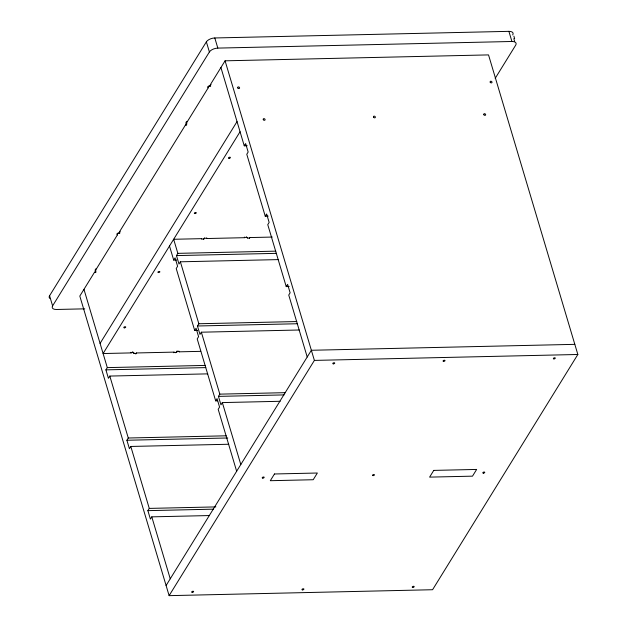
<?xml version="1.0" encoding="UTF-8"?>
<svg xmlns="http://www.w3.org/2000/svg" width="627" height="627" viewBox="0 0 627 627"><rect width="100%" height="100%" fill="white"/><g stroke="black" fill="none" stroke-linecap="round" stroke-linejoin="round"><path stroke-width="0.94" d="M49.745 298.342A6.756 3.339 -16.6 0 1 49.58 295.748L206.369 41.837A6.756 3.339 -16.6 0 1 214.802 37.965L508.897 31.35A6.756 3.339 -16.6 0 1 512.714 34.947M84.755 308.837L56.422 309.479A6.756 3.339 -16.6 0 1 52.597 305.882L209.394 51.97A6.756 3.339 -16.6 0 1 217.828 48.099L511.914 41.484A6.756 3.339 -16.6 0 1 515.739 45.081L495.173 78.383M96.158 270.974A2.061 1.019 -16.6 0 1 95.132 270.237A2.061 1.019 -16.6 0 1 96.299 269.069L117.367 234.945A2.061 1.019 -16.6 0 1 117.633 233.793A2.061 1.019 -16.6 0 1 119.608 232.993M187.003 123.856A2.061 1.019 -16.6 0 1 185.976 123.119A2.061 1.019 -16.6 0 1 187.144 121.944L208.219 87.827A2.061 1.019 -16.6 0 1 208.485 86.675A2.061 1.019 -16.6 0 1 210.46 85.875M95.382 269.304A2.061 0.87 88.7 0 1 95.343 271.499A2.061 0.87 88.7 0 1 94.497 272.283L79.809 296.062L169.118 595.65L432.575 589.725L577.843 354.482L488.527 54.902L225.077 60.819L210.39 84.606A2.061 0.87 88.7 0 1 209.818 86.165A2.061 0.87 88.7 0 1 208.948 85.664M118.095 232.782A2.061 0.87 88.7 0 0 118.973 233.283A2.061 0.87 88.7 0 0 119.538 231.724L185.341 125.165A2.061 0.87 88.7 0 0 186.219 124.295A2.061 0.87 88.7 0 0 186.18 122.006M100.077 343.4L237.037 121.607M240.063 131.741L103.094 353.542L131.09 352.907A2.061 1.019 -16.6 0 1 133.198 352.601A2.061 1.019 -16.6 0 1 133.841 353.526M207.749 373.864L109.811 376.067L108.432 378.308L105.908 369.859L107.295 367.618L83.963 289.345M176.642 260.017L173.703 260.08L175.082 257.838L177.606 266.287L176.218 268.528L194.683 330.468L197.623 330.405M278.31 259.602L180.372 261.804L178.985 264.045L176.469 255.597L177.849 253.355L173.655 239.279L201.643 238.652A2.061 1.567 31.7 0 0 203.603 239.052A2.061 1.567 31.7 0 0 204.543 237.782M247.195 145.754L244.256 145.817L245.643 143.575L248.159 152.024L246.779 154.266L265.245 216.213L268.184 216.143M201.385 239.067L201.643 238.652M135.777 354.012L136.427 352.962L174.024 352.115A2.061 1.567 31.7 0 0 176.069 352.484A2.061 1.567 31.7 0 0 176.908 351.065M173.64 352.742L174.024 352.115M249.303 238.409L249.82 237.57L272.243 237.061M228.737 444.253L130.8 446.455L129.413 448.697L126.897 440.248L128.276 438.007L109.811 376.067M194.683 330.468L196.071 328.227L198.587 336.675L197.207 338.917L215.672 400.865L217.632 400.818M299.291 329.998L201.353 332.2L199.974 334.434L197.45 325.993L198.837 323.751L180.372 261.804M265.245 216.213L266.624 213.972L269.148 222.42L267.76 224.654L286.225 286.602L289.165 286.539M209.567 515.551L151.781 516.852L150.402 519.085L147.878 510.644L149.265 508.403L130.8 446.455M215.672 400.865L217.052 398.623L219.575 407.072L218.188 409.306L236.653 471.253M280.12 401.288L222.342 402.589L220.955 404.83L218.439 396.382L219.818 394.14L201.353 332.2M286.225 286.602L287.613 284.36L290.129 292.809L288.749 295.051L307.214 356.99M166.1 585.516L311.36 350.274L574.818 344.348M169.118 595.65L314.386 360.407L225.077 60.819M210.39 84.606L211.08 84.59M210.045 85.915L210.735 85.899M185.992 124.859L186.681 124.844M185.341 125.165L186.031 125.149M119.538 231.724L120.227 231.708M119.193 233.032L119.882 233.017L119.702 232.343M203.407 239.2A2.061 1.019 -16.6 0 1 205.233 238.291A2.061 1.019 -16.6 0 1 206.934 238.534L244.538 237.688A2.061 1.019 -16.6 0 1 246.544 237.359A2.061 1.019 -16.6 0 1 247.336 238.158M177.849 253.355L275.794 251.153M176.469 255.597L276.366 253.355M95.139 271.977L95.829 271.969M94.497 272.283L95.876 272.251M198.837 323.751L296.775 321.549M197.45 325.993L297.347 323.744M175.576 352.703A2.061 1.019 -16.6 0 1 177.378 351.629A2.061 1.019 -16.6 0 1 179.259 351.825L200.711 351.347M314.386 360.407L577.843 354.482M107.295 367.618L205.233 365.416M105.908 369.859L205.805 367.61M219.818 394.14L285.442 392.667M218.439 396.382L284.055 394.908M128.276 438.007L226.222 435.804M126.897 440.248L227.773 437.983M149.265 508.403L215.86 506.906M147.878 510.644L213.501 509.163M513.889 36.115L514.642 38.647M513.811 38.631L514.642 41.398M508.897 31.35L511.914 41.484M214.802 37.965L217.828 48.099M220.923 67.544L244.256 145.817M206.369 41.837L209.394 51.97M207.835 86.565L208.219 87.827M244.342 237.053L244.538 237.688M186.956 121.317L187.144 121.944M206.745 237.899L206.934 238.534M222.342 402.589L240.807 464.529M169.502 246.003L173.703 260.08M179.071 351.191L179.259 351.825M177.958 350.893L178.146 351.52M116.99 233.683L117.367 234.945M132.43 351.912L132.618 352.546M130.902 352.28L131.09 352.907M96.111 268.434L96.299 269.069M151.781 516.852L170.246 578.792M49.58 295.748L52.597 305.882M249.82 237.57A2.061 1.567 31.7 0 1 248.127 238.048A2.061 1.567 31.7 0 1 246.45 236.841M136.427 352.962A2.061 1.567 31.7 0 1 134.633 353.416A2.061 1.567 31.7 0 1 132.963 352.053M274.461 473.981L270.308 480.705L313.202 479.733L317.348 473.017L274.461 473.981M433.759 470.399L429.613 477.123L472.499 476.159L476.645 469.435L433.759 470.399M490.251 82.294A1.011 0.768 31.7 0 0 491.897 82.639A1.011 0.768 31.7 0 0 491.066 81.236A1.011 0.768 31.7 0 0 490.251 82.294M237.821 87.968A1.011 0.768 31.7 0 0 239.475 88.313A1.011 0.768 31.7 0 0 238.644 86.91A1.011 0.768 31.7 0 0 237.821 87.968M373.606 117.225A1.011 0.768 31.7 0 0 375.26 117.57A1.011 0.768 31.7 0 0 374.421 116.167A1.011 0.768 31.7 0 0 373.606 117.225M483.887 114.749A1.011 0.768 31.7 0 0 485.541 115.094A1.011 0.768 31.7 0 0 484.71 113.691A1.011 0.768 31.7 0 0 483.887 114.749M263.324 119.71A1.011 0.768 31.7 0 0 264.97 120.055A1.011 0.768 31.7 0 0 264.139 118.652A1.011 0.768 31.7 0 0 263.324 119.71M124.365 327.835A1.011 0.502 -16.6 0 0 125.729 327.004A1.011 0.502 -16.6 0 0 124.162 326.996A1.011 0.502 -16.6 0 0 124.365 327.835M158.49 272.573A1.011 0.502 -16.6 0 0 159.854 271.742A1.011 0.502 -16.6 0 0 158.294 271.726A1.011 0.502 -16.6 0 0 158.49 272.573M229.043 158.317A1.011 0.502 -16.6 0 0 230.407 157.479A1.011 0.502 -16.6 0 0 228.847 157.471A1.011 0.502 -16.6 0 0 229.043 158.317M194.919 213.58A1.011 0.502 -16.6 0 0 196.282 212.741A1.011 0.502 -16.6 0 0 194.723 212.733A1.011 0.502 -16.6 0 0 194.919 213.58M373.089 475.627A1.011 0.502 -16.6 0 0 374.452 474.796A1.011 0.502 -16.6 0 0 372.893 474.78A1.011 0.502 -16.6 0 0 373.089 475.627M483.378 473.15A1.011 0.502 -16.6 0 0 484.742 472.311A1.011 0.502 -16.6 0 0 483.174 472.303A1.011 0.502 -16.6 0 0 483.378 473.15M262.807 478.111A1.011 0.502 -16.6 0 0 264.171 477.272A1.011 0.502 -16.6 0 0 262.611 477.265A1.011 0.502 -16.6 0 0 262.807 478.111M553.931 358.887A1.011 0.502 -16.6 0 0 555.295 358.056A1.011 0.502 -16.6 0 0 553.735 358.041A1.011 0.502 -16.6 0 0 553.931 358.887M333.368 363.848A1.011 0.502 -16.6 0 0 334.732 363.009A1.011 0.502 -16.6 0 0 333.164 363.002A1.011 0.502 -16.6 0 0 333.368 363.848M443.65 361.371A1.011 0.502 -16.6 0 0 445.013 360.533A1.011 0.502 -16.6 0 0 443.454 360.525A1.011 0.502 -16.6 0 0 443.65 361.371M412.817 587.413A1.011 0.502 -16.6 0 0 414.181 586.574A1.011 0.502 -16.6 0 0 412.621 586.566A1.011 0.502 -16.6 0 0 412.817 587.413M192.254 592.366A1.011 0.502 -16.6 0 0 193.618 591.535A1.011 0.502 -16.6 0 0 192.05 591.52A1.011 0.502 -16.6 0 0 192.254 592.366M302.535 589.889A1.011 0.502 -16.6 0 0 303.899 589.051A1.011 0.502 -16.6 0 0 302.332 589.043A1.011 0.502 -16.6 0 0 302.535 589.889"/></g></svg>
